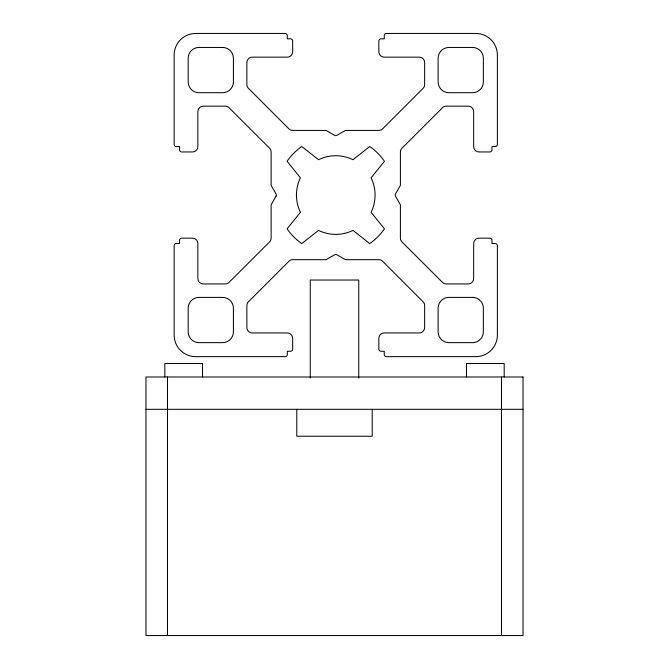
<?xml version="1.0" encoding="UTF-8"?>
<svg xmlns="http://www.w3.org/2000/svg" width="669" height="669" viewBox="0 0 669 669"><rect width="100%" height="100%" fill="white"/><g stroke="black" fill="none" stroke-linecap="round" stroke-linejoin="round"><path stroke-width="1" d="M145.967 409.311L523.033 409.311M504.183 376.99L504.183 363.518L466.477 363.518L466.477 376.99M501.491 376.99L501.491 635.55M372.207 409.311L372.207 436.238L296.793 436.238L296.793 409.311M358.743 378.027L358.743 280.027L310.257 280.027L310.257 378.027M202.523 376.99L202.523 363.518L164.817 363.518L164.817 376.99M167.509 376.99L167.509 635.55M276.054 196.126L271.405 204.254A2.158 2.158 0 0 0 271.121 205.324L271.121 238.114A5.385 5.385 0 0 1 269.54 241.927L229.066 282.36A5.385 5.385 0 0 1 225.261 283.932L203.251 283.932A5.385 5.385 0 0 1 197.865 278.547L197.865 243.533A5.385 5.385 0 0 0 192.471 238.147L181.7 238.147A2.158 2.158 0 0 0 179.543 240.296L179.543 243.533L176.315 243.533A2.158 2.158 0 0 0 174.157 245.69L174.157 335.11A21.55 21.55 0 0 0 195.708 356.652L285.128 356.652A2.158 2.158 0 0 0 287.285 354.503L287.285 351.267L290.513 351.267A2.158 2.158 0 0 0 292.671 349.109L292.671 338.338A5.385 5.385 0 0 0 287.285 332.953L252.272 332.953A5.385 5.385 0 0 1 246.878 327.567L246.878 305.557A5.385 5.385 0 0 1 248.458 301.744L288.891 261.27A5.385 5.385 0 0 1 292.696 259.689L325.494 259.689A2.158 2.158 0 0 0 326.564 259.405L334.692 254.755A2.158 2.158 0 0 1 336.833 254.755L344.961 259.405A2.158 2.158 0 0 0 346.032 259.689L378.83 259.689A5.385 5.385 0 0 1 382.635 261.27L423.067 301.744A5.385 5.385 0 0 1 424.639 305.557L424.639 327.567A5.385 5.385 0 0 1 419.254 332.953L384.24 332.953A5.385 5.385 0 0 0 378.855 338.338L378.855 349.109A2.158 2.158 0 0 0 381.012 351.267L384.24 351.267L384.24 354.503A2.158 2.158 0 0 0 386.398 356.652L475.818 356.652A21.55 21.55 0 0 0 497.368 335.11L497.368 245.69A2.158 2.158 0 0 0 495.211 243.533L491.974 243.533L491.974 240.296A2.158 2.158 0 0 0 489.825 238.147L479.046 238.147A5.385 5.385 0 0 0 473.66 243.533L473.66 278.547A5.385 5.385 0 0 1 468.275 283.932L446.265 283.932A5.385 5.385 0 0 1 442.46 282.36L401.985 241.927A5.385 5.385 0 0 1 400.405 238.114L400.405 205.324A2.158 2.158 0 0 0 400.121 204.254L395.463 196.126A2.158 2.158 0 0 1 395.463 193.985L400.121 185.857A2.158 2.158 0 0 0 400.405 184.786L400.405 151.988A5.385 5.385 0 0 1 401.985 148.175L442.46 107.742A5.385 5.385 0 0 1 446.265 106.17L468.275 106.17A5.385 5.385 0 0 1 473.66 111.556L473.66 146.57A5.385 5.385 0 0 0 479.046 151.955L489.825 151.955A2.158 2.158 0 0 0 491.974 149.806L491.974 146.57L495.211 146.57A2.158 2.158 0 0 0 497.368 144.42L497.368 55A21.55 21.55 0 0 0 475.818 33.45L386.398 33.45A2.158 2.158 0 0 0 384.24 35.608L384.24 38.835L381.012 38.835A2.158 2.158 0 0 0 378.855 40.993L378.855 51.764A5.385 5.385 0 0 0 384.24 57.149L419.254 57.149A5.385 5.385 0 0 1 424.639 62.535L424.639 84.553A5.385 5.385 0 0 1 423.067 88.358L382.635 128.833A5.385 5.385 0 0 1 378.83 130.413L346.032 130.413A2.158 2.158 0 0 0 344.961 130.698L336.833 135.347A2.158 2.158 0 0 1 334.692 135.347L326.564 130.698A2.158 2.158 0 0 0 325.494 130.413L292.696 130.413A5.385 5.385 0 0 1 288.891 128.833L248.458 88.358A5.385 5.385 0 0 1 246.878 84.553L246.878 62.535A5.385 5.385 0 0 1 252.272 57.149L287.285 57.149A5.385 5.385 0 0 0 292.671 51.764L292.671 40.993A2.158 2.158 0 0 0 290.513 38.835L287.285 38.835L287.285 35.608A2.158 2.158 0 0 0 285.128 33.45L195.708 33.45A21.55 21.55 0 0 0 174.157 55L174.157 144.42A2.158 2.158 0 0 0 176.315 146.57L179.543 146.57L179.543 149.806A2.158 2.158 0 0 0 181.7 151.955L192.471 151.955A5.385 5.385 0 0 0 197.865 146.57L197.865 111.556A5.385 5.385 0 0 1 203.251 106.17L225.261 106.17A5.385 5.385 0 0 1 229.066 107.742L269.54 148.175A5.385 5.385 0 0 1 271.121 151.988L271.121 184.786A2.158 2.158 0 0 0 271.405 185.857L276.054 193.985A2.158 2.158 0 0 1 276.054 196.126M300.423 212.29L287.085 228.84A59.257 59.257 0 0 0 301.778 243.591L318.519 230.395A39.32 39.32 0 0 0 352.998 230.395L369.748 243.591A59.257 59.257 0 0 0 384.441 228.84L371.103 212.29A39.32 39.32 0 0 0 371.103 177.812L384.441 161.271A59.257 59.257 0 0 0 369.748 146.511L352.998 159.707A39.32 39.32 0 0 0 318.519 159.707L301.778 146.511A59.257 59.257 0 0 0 287.085 161.271L300.423 177.812A39.32 39.32 0 0 0 300.423 212.29M222.643 47.457L198.936 47.457A10.771 10.771 0 0 0 188.165 58.228L188.165 81.927A10.771 10.771 0 0 0 198.936 92.707L222.643 92.707A10.771 10.771 0 0 0 233.414 81.927L233.414 58.228A10.771 10.771 0 0 0 222.643 47.457M472.582 47.457L448.882 47.457A10.771 10.771 0 0 0 438.111 58.228L438.111 81.927A10.771 10.771 0 0 0 448.882 92.707L472.582 92.707A10.771 10.771 0 0 0 483.361 81.927L483.361 58.228A10.771 10.771 0 0 0 472.582 47.457M222.643 297.404L198.936 297.404A10.771 10.771 0 0 0 188.165 308.175L188.165 331.874A10.771 10.771 0 0 0 198.936 342.645L222.643 342.645A10.771 10.771 0 0 0 233.414 331.874L233.414 308.175A10.771 10.771 0 0 0 222.643 297.404M472.582 297.404L448.882 297.404A10.771 10.771 0 0 0 438.111 308.175L438.111 331.874A10.771 10.771 0 0 0 448.882 342.645L472.582 342.645A10.771 10.771 0 0 0 483.361 331.874L483.361 308.175A10.771 10.771 0 0 0 472.582 297.404M523.033 376.99L145.967 376.99L145.967 635.55L523.033 635.55L523.033 376.99"/></g></svg>
